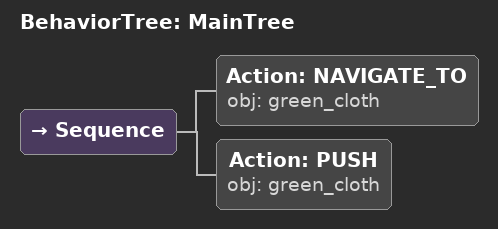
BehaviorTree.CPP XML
<root main_tree_to_execute="MainTree">
  <BehaviorTree ID="MainTree">
    <Sequence>
      <!-- Navigate to green_cloth -->
      <Action ID="NAVIGATE_TO" obj="green_cloth"/>
      <!-- Push green_cloth toward left side of table (sweep across tabletop to left edge) -->
      <Action ID="PUSH" obj="green_cloth"/>
    </Sequence>
  </BehaviorTree>
</root>
